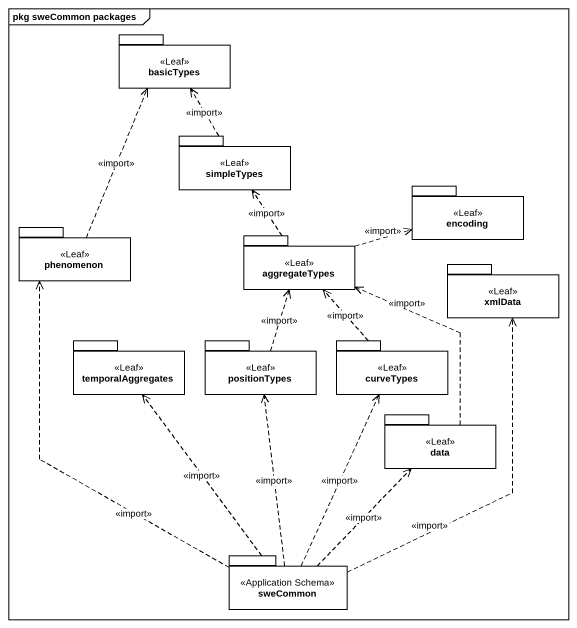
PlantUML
@startuml
mainframe pkg sweCommon packages
package basicTypes <<Leaf>> {
}
package simpleTypes <<Leaf>> {
}
package encoding <<Leaf>> {
}
package phenomenon <<Leaf>> {
}
package aggregateTypes <<Leaf>> {
}
package xmlData <<Leaf>> {
}
package temporalAggregates <<Leaf>> {
}
package positionTypes <<Leaf>> {
}
package curveTypes <<Leaf>> {
}
package data <<Leaf>> {
}
package sweCommon <<Application Schema>> {
}
simpleTypes .up.> basicTypes : <<import>>
phenomenon .up.> basicTypes : <<import>>
aggregateTypes .up.> simpleTypes : <<import>>
aggregateTypes .right.> encoding : <<import>>
positionTypes .up.> aggregateTypes : <<import>>
curveTypes .up.> aggregateTypes : <<import>>
data .up.> aggregateTypes : <<import>>
sweCommon .up.> phenomenon : <<import>>
sweCommon .up.> xmlData : <<import>>
sweCommon .up.> temporalAggregates : <<import>>
sweCommon .up.> positionTypes : <<import>>
sweCommon .up.> curveTypes : <<import>>
sweCommon .up.> data : <<import>>
@enduml
